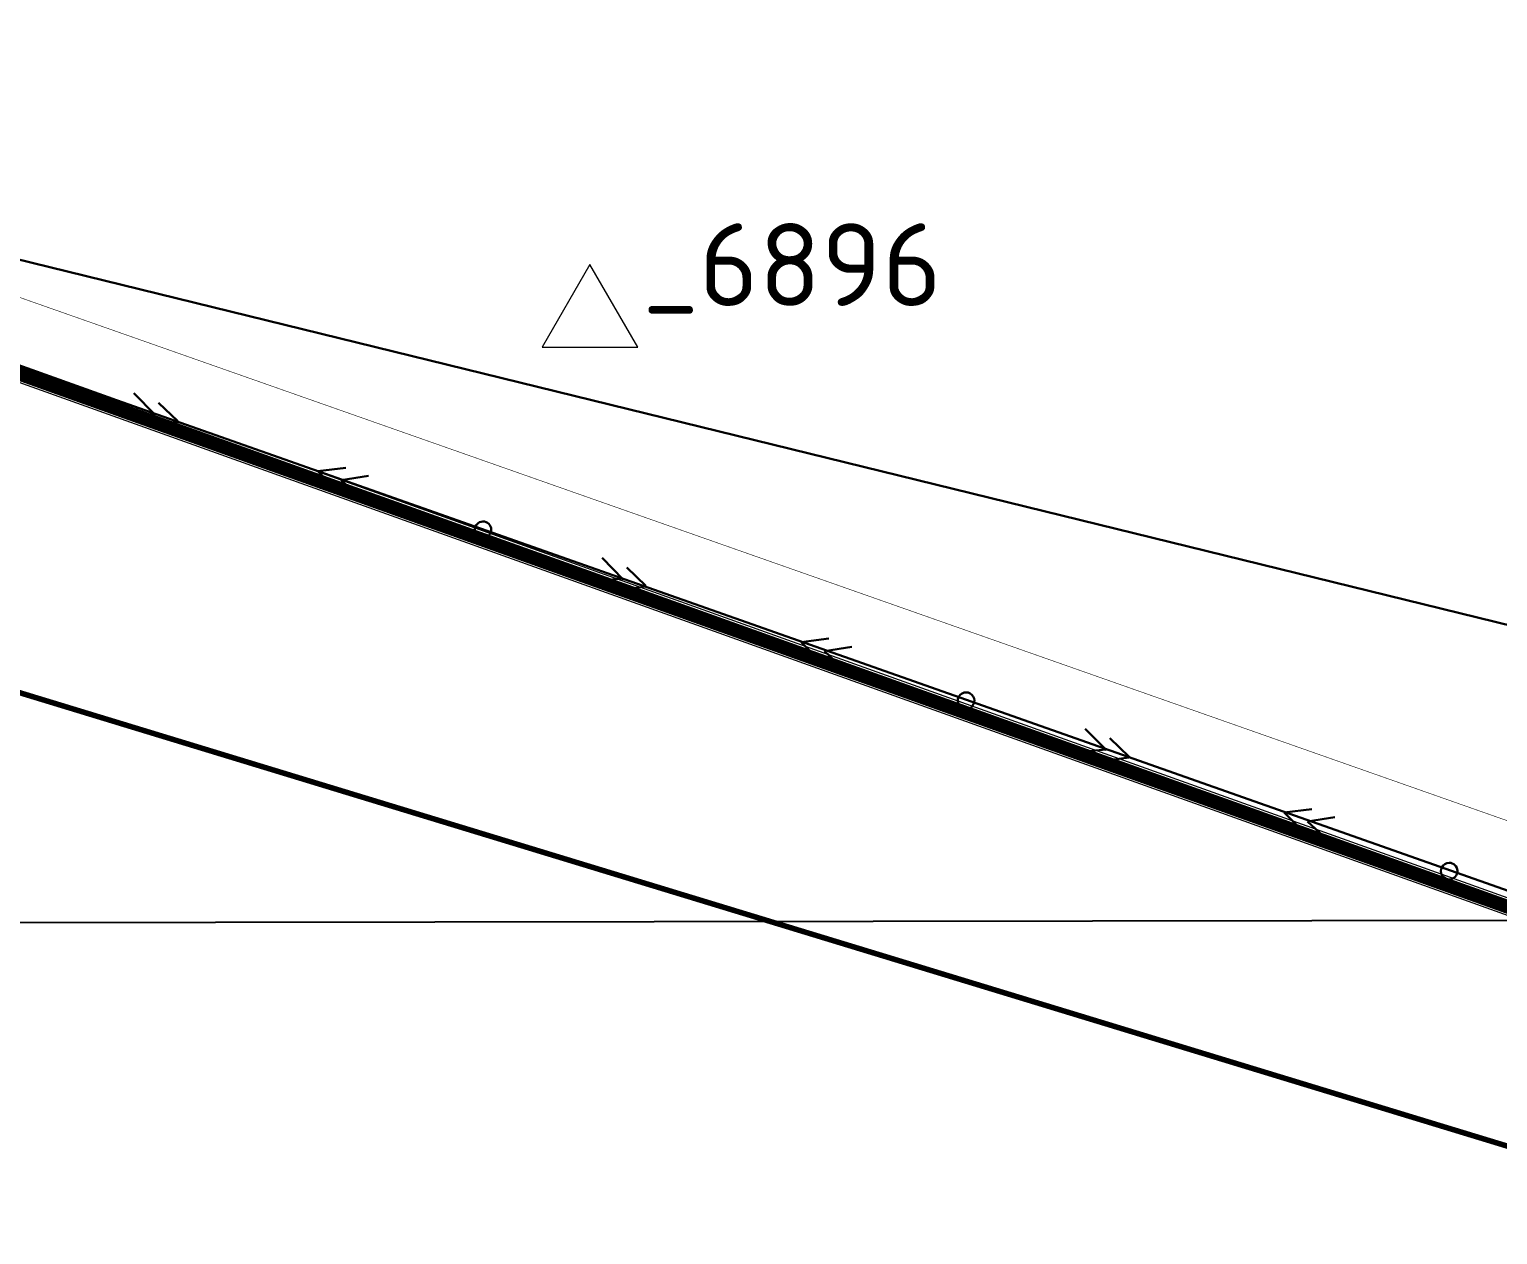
# Model space of a CAD drawing. Header units: millimetres. Extents: x 519 to 9564855, y -810 to 5021775.
# Drawn here: x 9531292 to 9531826, y 4998073 to 4998510 of the extents above; entities that cross this region are included whole.
import ezdxf

# ---------------------------------------------------------------- set-up
doc = ezdxf.new("R2010")
doc.units = ezdxf.units.MM
doc.header["$LTSCALE"] = 2
doc.header["$MEASUREMENT"] = 0
doc.header["$PDMODE"] = 2
doc.header["$PDSIZE"] = 5
doc.linetypes.add('92051501$0$GROUND1', pattern=[60, 50, -10])
doc.linetypes.add('DASHED2', pattern=[9.525, 6.35, -3.175])
for name, color, linetype in [('0_ANNOT_Dimensions', 7, 'Continuous'), ('CONTROL', 7, 'Continuous'), ('OilColl&Flowlines', 3, 'Continuous'), ('ROAD_GROUND', 9, 'Continuous'), ('МГ-земельный участок', 7, 'Continuous')]:
    doc.layers.add(name, color=color, linetype=linetype)
for name, color, linetype, lineweight in [('Электро', 1, 'Continuous', 30), ('Электроснаб', 1, 'Continuous', 18), ('Электроснабжене', 1, 'Continuous', 18)]:
    doc.layers.add(name, color=color, linetype=linetype, lineweight=lineweight)
doc.styles.add('Elect', font='isocpeur.ttf')
doc.styles.get("Standard").update_dxf_attribs({"font": 'isocpeur.ttf', "width": 0.5})
doc.dimstyles.new('ISO-25', dxfattribs={"dimtxt": 15, "dimasz": 10, "dimexe": 5, "dimexo": 5, "dimgap": 5, "dimtad": 1, "dimtxsty": 'Standard', "dimblk": 'OBLIQUE', "dimcen": 50, "dimadec": 0, "dimazin": 0, "dimtfac": 1, "dimtmove": 0, "dimatfit": 3, "dimfxl": 0, "dimarcsym": 0})

# ---------------------------------------------------------------- blocks, each defined once
blk = doc.blocks.new('_Oblique')
at = {"color": 0, "linetype": 'ByBlock', "lineweight": -2}
blk.add_line((-0.5, -0.5), (0.5, 0.5), dxfattribs=at)
blk = doc.blocks.new('*D111')
at = {"layer": '0_ANNOT_Dimensions', "color": 0, "lineweight": -2, "transparency": 16777216}
for p, q in [((9540956.59, 4998203), (9540956.59, 4998205.09)), ((9540956.6, 4998200.09), (9521531.28, 4998171.79)), ((9521531.28, 4998174.7), (9521531.28, 4998176.79))]:
    blk.add_line(p, q, dxfattribs=at)
at = {"layer": 'DEFPOINTS', "color": 0, "linetype": 'ByBlock', "lineweight": 25, "transparency": 16777216}
for p in [(9540956.6, 4998198), (9521531.28, 4998171.79), (9521531.29, 4998169.71)]:
    blk.add_point(p, dxfattribs=at)
at = {"layer": '0_ANNOT_Dimensions', "color": 0, "linetype": 'ByBlock', "lineweight": -2, "transparency": 16777216, "xscale": 10, "yscale": 10, "zscale": 10}
for p, rotation in [((9540956.6, 4998200.09), 0.08345723362022996), ((9521531.28, 4998171.79), 180.0834572336203)]:
    blk.add_blockref('_Oblique', p, dxfattribs=dict(at, rotation=rotation))
at = {"layer": '0_ANNOT_Dimensions', "color": 0, "linetype": 'ByBlock', "lineweight": 25, "transparency": 16777216, "insert": (9531243.92, 4998199.94), "char_height": 15, "attachment_point": 5, "rotation": 0.0835, "bg_fill": 3, "box_fill_scale": 1.25, "bg_fill_color": 256, "bg_fill_true_color": 13158600, "bg_fill_transparency": 0}
blk.add_mtext('19425,33', dxfattribs=at)

msp = doc.modelspace()

# ---------------------------------------------------------------- linework, layer by layer
at = {"layer": 'CONTROL', "lineweight": 0}
for p, q in [((9531496.07812, 4998424.95844), (9531478.6682, 4998394.94051)), ((9531496.07812, 4998424.95844), (9531478.6682, 4998394.94051)), ((9531513.48803, 4998394.94051), (9531496.07812, 4998424.95844)), ((9531513.48803, 4998394.94051), (9531496.07812, 4998424.95844)), ((9531478.6682, 4998394.94051), (9531513.48803, 4998394.94051)), ((9531478.6682, 4998394.94051), (9531513.48803, 4998394.94051))]:
    msp.add_line(p, q, dxfattribs=at)
at = {"layer": 'OilColl&Flowlines', "color": 5, "linetype": '92051501$0$GROUND1', "lineweight": 0, "ltscale": 2, "const_width": 0.2}
msp.add_lwpolyline([(9531064.61986, 4998491.95461), (9534411.39462, 4997314.77298)], dxfattribs=at)
at = {"layer": 'ROAD_GROUND', "linetype": 'Continuous', "lineweight": 0, "const_width": 5}
msp.add_lwpolyline([(9532396.17756, 4997988.79492), (9531141.32565, 4998438.13062)], dxfattribs=at)
at = {"layer": 'ROAD_GROUND', "linetype": 'Continuous', "lineweight": 0}
for points in [[(9532397.90523, 4997991.36281), (9531142.337, 4998440.955)], [(9532395.16621, 4997985.97054), (9531140.31429, 4998435.30623)]]:
    msp.add_lwpolyline(points, dxfattribs=at)
at = {"layer": 'МГ-земельный участок', "color": 0, "linetype": 'DASHED2', "lineweight": 25, "ltscale": 5, "const_width": 2}
msp.add_lwpolyline([(9522167.80801, 4999999.48247), (9521654, 5002362), (9522840, 5002532), (9525642, 5002155), (9528521, 5002235), (9531281, 5003464), (9533105, 5001043), (9546614, 4998215), (9544978, 4995525), (9543652, 4996420), (9539605, 4995735), (9529554.6705, 4998798.09585), (9529554.71722, 4998845.23995), (9529525.402, 4998845.269), (9529525.36994, 4998882.97318), (9529309.91997, 4998882.84552), (9526935, 5000017), (9526935, 4999132), (9522906, 5001105), (9522683.367, 5000265.06642), (9522496, 5000315)], close=True, dxfattribs=at)
at = {"layer": 'Электро'}
for p, q in [((9530961.57071, 4998503.63586), (9532388.61914, 4998000.2866)), ((9531227.48214, 4998441.7316, 0), (9532449.98214, 4998141.9316, 0)), ((9531338.16672, 4998370.44923), (9531330.48998, 4998378.25328)), ((9531346.42302, 4998368.05885), (9531339.44508, 4998374.81258)), ((9531338.01308, 4998370.77124), (9531328.0175, 4998369.7643)), ((9531346.33878, 4998367.82113), (9531336.49684, 4998366.49218)), ((9531407.37375, 4998351.1861), (9531397.29394, 4998349.94144)), ((9531397.29394, 4998349.94144), (9531404.42551, 4998342.8657)), ((9531405.77328, 4998346.66931), (9531415.69945, 4998348.23599)), ((9531412.83546, 4998340.15331), (9531405.77328, 4998346.66931)), ((9531508.14473, 4998310.66279), (9531500.46798, 4998318.46685)), ((9531516.40102, 4998308.27242), (9531509.42308, 4998315.02614)), ((9531507.99109, 4998310.98481), (9531497.9955, 4998309.97787)), ((9531516.31679, 4998308.0347), (9531506.47485, 4998306.70574)), ((9531582.80724, 4998289.13881), (9531572.72743, 4998287.89415)), ((9531572.72743, 4998287.89415), (9531579.85901, 4998280.81841)), ((9531581.20677, 4998284.62202), (9531591.13295, 4998286.1887)), ((9531588.26895, 4998278.10602), (9531581.20677, 4998284.62202)), ((9531683.57822, 4998248.6155), (9531675.90148, 4998256.41956)), ((9531691.83452, 4998246.22513), (9531684.85658, 4998252.97885)), ((9531683.42458, 4998248.93752), (9531673.429, 4998247.93058)), ((9531691.75028, 4998245.9874), (9531681.90834, 4998244.65845)), ((9531758.25181, 4998227.25591), (9531748.172, 4998226.01125)), ((9531748.172, 4998226.01125), (9531755.30357, 4998218.93551)), ((9531756.65134, 4998222.73912), (9531766.57751, 4998224.3058)), ((9531763.71351, 4998216.22312), (9531756.65134, 4998222.73912))]:
    msp.add_line(p, q, dxfattribs=at)
at = {"layer": 'Электро', "ltscale": 0.25}
msp.add_line((9531227.48214, 4998441.7316, 0), (9532449.98214, 4998141.9316, 0), dxfattribs=at)
at = {"layer": 'Электро'}
for centre, start, end in [((9531457.21544, 4998328.6775), 91.0852759, 271.0852759), ((9531457.21544, 4998328.6775), 271.0852759, 91.0852759), ((9531632.64893, 4998266.63021), 91.0852662, 271.0852662), ((9531632.64893, 4998266.63021), 271.0852662, 91.0852662), ((9531808.0935, 4998204.74731), 91.0852756, 271.0852757), ((9531808.0935, 4998204.74731), 271.0852757, 91.0852756)]:
    msp.add_arc(centre, 3, start, end, dxfattribs=at)
at = {"layer": 'Электроснаб', "color": 1, "linetype": 'ByBlock', "lineweight": 0}
for p, q in [((9530961.57071, 4998503.63586), (9532388.61914, 4998000.2866)), ((9531227.48214, 4998441.7316, 0), (9532449.98214, 4998141.9316, 0)), ((9531338.16672, 4998370.44923), (9531330.48998, 4998378.25328)), ((9531346.42302, 4998368.05885), (9531339.44508, 4998374.81258)), ((9531338.01308, 4998370.77124), (9531328.0175, 4998369.7643)), ((9531346.33878, 4998367.82113), (9531336.49684, 4998366.49218)), ((9531407.37375, 4998351.1861), (9531397.29394, 4998349.94144)), ((9531397.29394, 4998349.94144), (9531404.42551, 4998342.8657)), ((9531405.77328, 4998346.66931), (9531415.69945, 4998348.23599)), ((9531412.83546, 4998340.15331), (9531405.77328, 4998346.66931)), ((9531508.14473, 4998310.66279), (9531500.46798, 4998318.46685)), ((9531516.40102, 4998308.27242), (9531509.42308, 4998315.02614)), ((9531507.99109, 4998310.98481), (9531497.9955, 4998309.97787)), ((9531516.31679, 4998308.0347), (9531506.47485, 4998306.70574)), ((9531582.80724, 4998289.13881), (9531572.72743, 4998287.89415)), ((9531572.72743, 4998287.89415), (9531579.85901, 4998280.81841)), ((9531581.20677, 4998284.62202), (9531591.13295, 4998286.1887)), ((9531588.26895, 4998278.10602), (9531581.20677, 4998284.62202)), ((9531683.57822, 4998248.6155), (9531675.90148, 4998256.41956)), ((9531691.83452, 4998246.22513), (9531684.85658, 4998252.97885)), ((9531683.42458, 4998248.93752), (9531673.429, 4998247.93058)), ((9531691.75028, 4998245.9874), (9531681.90834, 4998244.65845)), ((9531758.25181, 4998227.25591), (9531748.172, 4998226.01125)), ((9531748.172, 4998226.01125), (9531755.30357, 4998218.93551)), ((9531756.65134, 4998222.73912), (9531766.57751, 4998224.3058)), ((9531763.71351, 4998216.22312), (9531756.65134, 4998222.73912))]:
    msp.add_line(p, q, dxfattribs=at)
at = {"layer": 'Электроснаб', "color": 1, "linetype": 'ByBlock', "lineweight": 0, "ltscale": 0.25}
msp.add_line((9531227.48214, 4998441.7316, 0), (9532449.98214, 4998141.9316, 0), dxfattribs=at)
at = {"layer": 'Электроснаб', "color": 1, "linetype": 'ByBlock', "lineweight": 0}
for centre, start, end in [((9531457.21544, 4998328.6775), 91.0852759, 271.0852759), ((9531457.21544, 4998328.6775), 271.0852759, 91.0852759), ((9531632.64893, 4998266.63021), 91.0852662, 271.0852662), ((9531632.64893, 4998266.63021), 271.0852662, 91.0852662), ((9531808.0935, 4998204.74731), 91.0852756, 271.0852757), ((9531808.0935, 4998204.74731), 271.0852757, 91.0852756)]:
    msp.add_arc(centre, 3, start, end, dxfattribs=at)
at = {"layer": 'Электроснабжене', "color": 1, "linetype": 'ByBlock', "lineweight": 0}
for p, q in [((9530961.57071, 4998503.63586), (9532388.61914, 4998000.2866)), ((9531227.48214, 4998441.7316, 0), (9532449.98214, 4998141.9316, 0)), ((9531338.16672, 4998370.44923), (9531330.48998, 4998378.25328)), ((9531346.42302, 4998368.05885), (9531339.44508, 4998374.81258)), ((9531338.01308, 4998370.77124), (9531328.0175, 4998369.7643)), ((9531346.33878, 4998367.82113), (9531336.49684, 4998366.49218)), ((9531407.37375, 4998351.1861), (9531397.29394, 4998349.94144)), ((9531397.29394, 4998349.94144), (9531404.42551, 4998342.8657)), ((9531405.77328, 4998346.66931), (9531415.69945, 4998348.23599)), ((9531412.83546, 4998340.15331), (9531405.77328, 4998346.66931)), ((9531508.14473, 4998310.66279), (9531500.46798, 4998318.46685)), ((9531516.40102, 4998308.27242), (9531509.42308, 4998315.02614)), ((9531507.99109, 4998310.98481), (9531497.9955, 4998309.97787)), ((9531516.31679, 4998308.0347), (9531506.47485, 4998306.70574)), ((9531582.80724, 4998289.13881), (9531572.72743, 4998287.89415)), ((9531572.72743, 4998287.89415), (9531579.85901, 4998280.81841)), ((9531581.20677, 4998284.62202), (9531591.13295, 4998286.1887)), ((9531588.26895, 4998278.10602), (9531581.20677, 4998284.62202)), ((9531683.57822, 4998248.6155), (9531675.90148, 4998256.41956)), ((9531691.83452, 4998246.22513), (9531684.85658, 4998252.97885)), ((9531683.42458, 4998248.93752), (9531673.429, 4998247.93058)), ((9531691.75028, 4998245.9874), (9531681.90834, 4998244.65845)), ((9531758.25181, 4998227.25591), (9531748.172, 4998226.01125)), ((9531748.172, 4998226.01125), (9531755.30357, 4998218.93551)), ((9531756.65134, 4998222.73912), (9531766.57751, 4998224.3058)), ((9531763.71351, 4998216.22312), (9531756.65134, 4998222.73912))]:
    msp.add_line(p, q, dxfattribs=at)
at = {"layer": 'Электроснабжене', "color": 1, "linetype": 'ByBlock', "lineweight": 0, "ltscale": 0.25}
msp.add_line((9531227.48214, 4998441.7316, 0), (9532449.98214, 4998141.9316, 0), dxfattribs=at)
at = {"layer": 'Электроснабжене', "color": 1, "linetype": 'ByBlock', "lineweight": 0}
for centre, start, end in [((9531457.21544, 4998328.6775), 91.0852759, 271.0852759), ((9531457.21544, 4998328.6775), 271.0852759, 91.0852759), ((9531632.64893, 4998266.63021), 91.0852662, 271.0852662), ((9531632.64893, 4998266.63021), 271.0852662, 91.0852662), ((9531808.0935, 4998204.74731), 91.0852756, 271.0852757), ((9531808.0935, 4998204.74731), 271.0852757, 91.0852756)]:
    msp.add_arc(centre, 3, start, end, dxfattribs=at)

# ---------------------------------------------------------------- texts
at = {"layer": 'CONTROL', "lineweight": 0, "style": 'Elect'}
msp.add_text(' _6896', height=30.011925, rotation=0, dxfattribs=at).set_placement((9531496.07812, 4998409.94948))

# ---------------------------------------------------------------- next in the draw order: dimensions: what is measured, and where the dimension line sits
at = {"layer": '0_ANNOT_Dimensions', "linetype": 'ByBlock', "lineweight": 25}
dim = msp.add_aligned_dim(p1=(9540956.6, 4998198), p2=(9521531.287, 4998169.705), distance=-2.08809, dimstyle='ISO-25', override={"dimtfill": 1}, dxfattribs=at)
dim.commit()
dim.dimension.update_dxf_attribs({"geometry": '*D111', "text_midpoint": (9531243.92007, 4998199.94057)})

doc.saveas('drawing.dxf')
